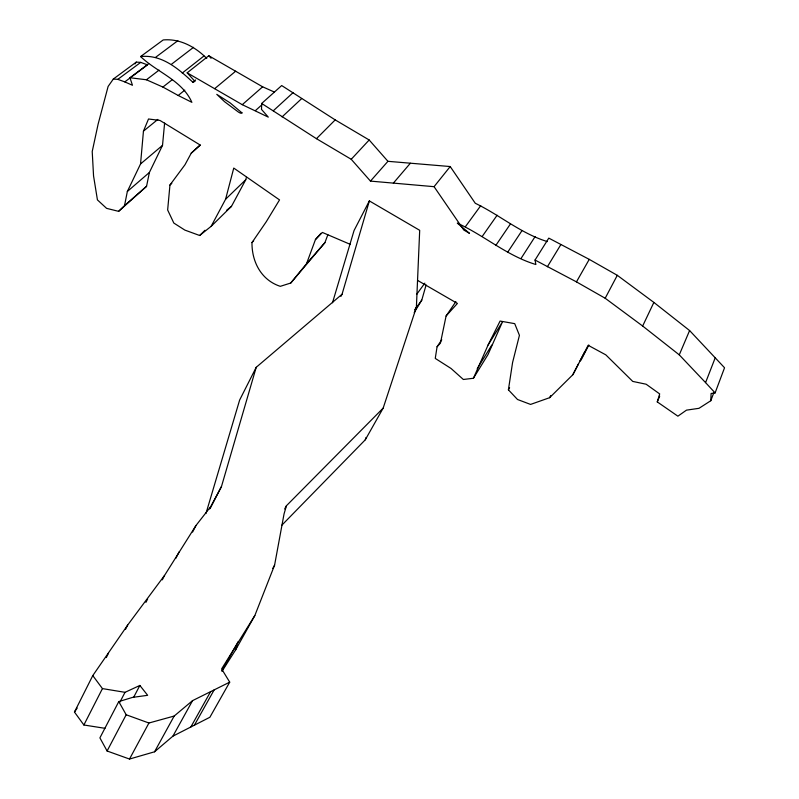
<?xml version="1.0" encoding="UTF-8"?>
<svg xmlns="http://www.w3.org/2000/svg" width="799" height="799" viewBox="0 0 799 799"><rect width="100%" height="100%" fill="white"/><g stroke="black" fill="none" stroke-linecap="round" stroke-linejoin="round"><path stroke-width="1.2" d="M547.355 241.598C520.908 233.488 499.844 215.091 475.285 203.286L450.207 166.542L387.934 161.318L369.178 139.985L335.2 119.9L281.687 85.553L261.682 103.471L261.503 109.393L268.284 117.113L242.267 104.679L187.176 72.819L208.789 55.75L262.641 86.811L274.447 92.085M281.967 525.073L365.283 439.8L383.17 408.109L416.389 307.285L419.695 230.312L369.358 200.919L354.067 230.502L332.494 302.761M441.767 339.755L437.073 346.766L435.255 358.411L451.045 368.469L463.35 379.485L473.427 378.257L488.099 345.008L500.074 321.068L514.716 323.645L519.43 335.33L512.588 362.486L508.404 389.832L517.512 399.49L530.566 404.424L549.622 397.692L572.863 374.701L588.174 345.308L605.802 354.846L632.738 381.413L646.151 384.229L659.674 393.917L657.267 401.907L677.892 416.179L686.471 410.147L698.985 408.319L710.79 400.738L711.1 393.478L715.105 392.908L724.543 367.76L689.597 330.546L653.872 302.422L617.297 275.315L589.243 259.365L548.783 238.122L535.04 260.045L535.869 264.519C507.025 255.82 484.274 235.475 457.298 223.121L469.512 233.348L463.8 230.022L434.067 186.676L370.466 181.103L351.23 159.291L316.454 138.686L261.682 103.471M113.318 79.051L117.823 79.351L124.804 81.888L147.535 64.859L140.704 62.392L136.279 62.112L113.318 79.051L108.115 86.442L98.107 124.165L92.215 151.53L93.553 175.9L97.428 199.89L106.597 208.359L118.622 211.345L124.534 205.583L127.341 191.49L140.544 163.955L143.45 131.146L148.514 118.991L159.98 120.449L200.06 144.959L191.251 153.148L184.998 164.734L169.947 185.028L167.65 209.987L173.822 223.051L184.849 230.092L199.66 235.495L211.146 226.327L231.47 206.362L245.782 179.695L246.412 177.338M118.622 211.345L146.547 186.337L149.383 172.474L162.517 145.368L164.614 123.056M222.122 671.11L235.485 650.126L254.821 615.57L274.576 565.203L284.044 513.927L286.451 505.727L383.17 408.109M455.879 301.632L446.092 315.975L440.449 343.071L437.073 346.766M211.146 226.327L225.588 199.241L233.757 168.08L279.53 199.9L266.277 221.713L251.975 242.566C251.775 261.752 261.223 280.139 280.289 286.332L290.766 283.026L324.903 242.666L327.85 234.756M414.202 312.549L421.792 300.094L426.107 284.943M210.087 508.583L221.463 486.561L256.219 367.3L342.052 294.242L369.358 200.919M205.962 513.527L239.63 400.069L256.219 367.3M365.283 439.8L366.072 437.452M290.766 283.026L306.556 263.68L315.445 239.56L321.018 233.288M710.79 400.738L713.827 392.699M715.105 392.908L705.577 382.621L715.265 357.692M235.485 650.126L237.313 645.502M488.099 345.008L502.511 321.777L488.019 354.526L473.427 378.257M705.577 382.621L679.27 354.856L689.597 330.546M657.267 401.907L659.694 396.214M679.27 354.856L642.656 326.032L653.872 302.422M104.999 728.318L83.875 724.993L74.457 712.049L92.784 675.594L127.67 625.058L164.544 575.43L195.935 525.552L210.676 506.676L221.463 486.561M106.307 657.557L108.514 653.173M125.463 629.412L127.67 625.058M145.927 602.356L147.625 599.02M83.875 724.993L102.442 688.598L92.784 675.594M162.287 579.844L164.544 575.43M175.8 558.361L179.166 551.799M192.589 532.054L195.935 525.552M209.528 508.893L210.676 506.676M572.863 374.701L578.566 363.725M579.714 361.528L584.848 351.65M580.933 360.269L588.853 345.038M102.442 688.598L125.024 692.324L139.865 685.452L147.655 695.31L132.614 697.377L118.781 701.592L99.905 737.867L107.096 751L129.508 759.05L154.557 751.799L172.904 736.159L209.887 717.262L229.713 682.156L221.623 668.903L254.821 615.57M119.88 702.191L125.024 692.324M340.923 296.389L342.052 294.242M133.553 697.457L139.865 685.452M107.096 751L126.182 714.765L118.781 701.592M642.656 326.032L605.183 298.247L617.297 275.315M549.622 397.692L550.741 395.575M129.508 759.05L148.924 723.015L174.172 716.044L192.559 700.633L229.713 682.156M284.674 508.973L286.451 505.727M154.557 751.799L174.172 716.044M172.904 736.159L192.559 700.633M415.19 309.443L416.389 307.285M272.799 568.389L274.576 565.203M221.822 670.91L238.252 641.507M190.891 726.92L210.626 691.594M194.387 725.202L214.142 689.917M535.04 260.045L576.459 281.877L589.243 259.365M508.404 389.832L509.602 387.735M547.365 266.766L560.818 244.664M477.253 368.649L491.804 345.058M521.078 258.407L535.12 236.574M507.545 252.424L521.897 230.761M495.73 245.543L510.351 224.06M74.457 712.049L77.193 708.104M482.177 236.494L497.118 215.231M134.991 63.93L136.279 62.112M414.771 309.862L421.792 300.094M465.408 226.676L480.738 205.663M416.768 294.212L424.838 283.146M434.067 186.676L450.207 166.542M393.358 183.151L410.346 163.236M306.556 263.68L324.903 242.666M370.466 181.103L387.934 161.318M446.092 315.975L457.408 303.44L417.927 280.599M351.23 159.291L369.178 139.985M251.975 242.566L253.663 240.789M315.445 239.56L322.406 232.449L350.232 244.344M316.454 138.686L335.2 119.9M199.66 235.495L205.003 230.262M225.588 199.241L245.782 179.695M282.087 116.894L301.623 98.647M273.288 110.791L293.023 92.694M255.43 110.592L261.822 104.859M169.947 185.028L171.795 183.37M191.251 153.148L200.419 145.068M242.267 104.679L262.641 86.811M124.534 205.583L146.547 186.337M127.341 191.49L149.383 172.474M140.544 163.955L162.517 145.368M214.691 88.649L235.685 71.181M143.45 131.146L157.862 119.411M206.761 58.437C195.276 46.851 179.955 38.432 163.196 39.95L140.604 56.559C161.798 54.272 178.447 68.734 192.829 82.227L195.625 79.97M124.804 81.888L132.464 85.273L129.957 77.733L146.437 79.77L162.886 87.061L178.197 95.471L184.789 90.147M226.746 210.137L231.47 206.362M182.242 73.059L203.945 56M162.886 87.061L172.454 79.55M171.565 64.18L193.528 47.331M146.437 79.77L159.061 70.122M129.957 77.733L148.674 63.71M155.555 57.358L177.857 40.689M117.823 79.351L140.704 62.392M192.829 82.227L194.996 81.408L187.176 72.819M126.182 714.765L148.924 723.015M178.197 95.471L191.88 102.332C182.032 80.16 157.173 72.469 140.604 56.559M576.459 281.877L605.183 298.247M208.789 55.75L211.076 58.267M242.007 112.899L240.449 113.188L238.472 112.11L224.579 101.713L216.779 94.352L230.082 102.861L242.007 112.899"/></g></svg>
